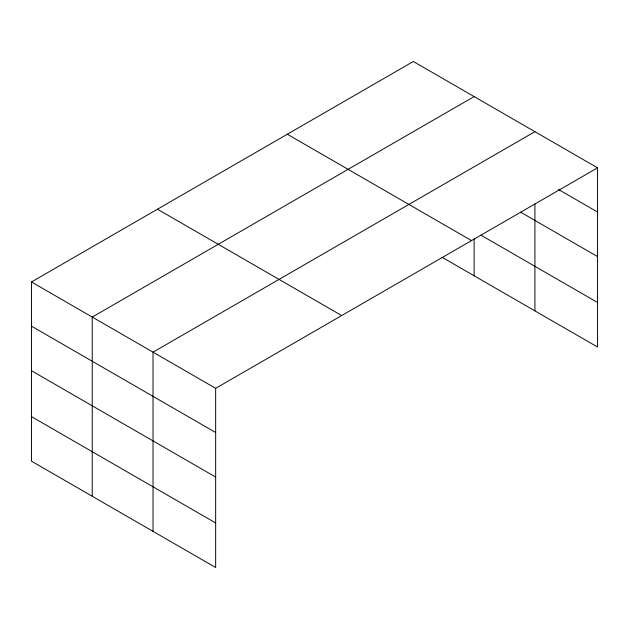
<?xml version="1.0" encoding="UTF-8"?>
<svg xmlns="http://www.w3.org/2000/svg" width="629" height="629" viewBox="0 0 629 629"><rect width="100%" height="100%" fill="white"/><g stroke="black" fill="none" stroke-linecap="round" stroke-linejoin="round"><path stroke-width="0.94" d="M31.45 281.965L215.661 388.321L215.661 567.515L31.45 461.159L31.45 281.965L413.339 61.485L597.55 167.841L597.55 347.035L442.045 257.253M474.124 96.583L92.243 317.063L92.243 496.257M534.917 131.681L153.028 352.161L153.028 531.348M215.661 388.321L597.55 167.841M558.615 189.557L597.55 212.036M520.56 212.138L597.55 256.585M480.878 235.128L597.55 302.486M287.311 134.244L471.53 240.6M157.47 209.213L341.689 315.561M31.45 326.16L215.661 432.516M31.45 370.709L215.661 477.065M31.45 416.61L215.661 522.966M534.917 203.961L534.917 310.868M474.124 238.973L474.124 275.777"/></g></svg>
